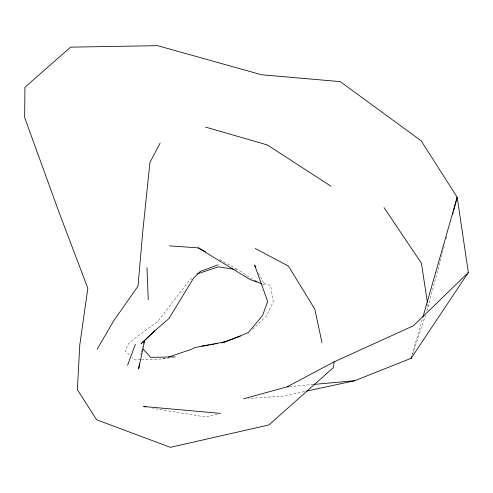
<?xml version="1.0" encoding="UTF-8"?>
<svg xmlns="http://www.w3.org/2000/svg" width="493" height="493" viewBox="0 0 493 493"><rect width="100%" height="100%" fill="white"/><g stroke="black" fill="none" stroke-linecap="round" stroke-linejoin="round"><path stroke-width="0.37" stroke-dasharray="2.46 1.85" d="M140.893 354.633L141.127 353.136M141.244 352.384L141.719 349.395M426.92 310.997L444.815 244.121M446.19 238.914L446.972 235.937M411.975 355.324L422.538 318.392M412.592 353.912L425.465 315.36M141.953 347.898L142.446 346.536M252.706 329.404L266.423 315.921L273.258 301.895L270.595 285.441L262.559 283.087M192.091 278.218L189.189 280.622L158.099 321.183L141.183 333.465L128.71 343.331L125.086 350.813L129.813 355.373M141.448 359.693L162.93 358.947L165.414 358.109M217.425 414.102L205.704 417.016L152.639 408.333M304.514 391.547L283.512 396.07L248.232 398.486M162.93 358.947L168.723 357.998M289.434 386.598L312.981 384.485M140.684 359.717L134.546 359.933L131.914 357.394M235.586 269.554L238.581 270.028L253.248 279.876M262.294 283.95L264.427 284.72L258.32 272.456M219.718 259.632L238.581 270.028M427.671 304.317L428.134 307.361"/><path stroke-width="0.74" d="M468.35 272.524L413.3 325.83L334.174 361.813L333.354 367.618L268.925 424.941L170.412 447.33L96.653 419.796L77.376 389.698L79.792 344.915L87.828 288.276L59.061 212.403L24.65 117.513L24.933 87.243L70.585 47.162L157.563 45.67L261.641 74.776L340.244 81.616L421.158 140.801L457.177 197.249L468.35 272.524L411.131 358.282L354.757 380.725L306.763 391.06M139.482 363.606L138.656 368.844L144.671 340.398L154.931 330.667L168.902 318.583L193.552 278.144L200.22 271.501L218.085 264.784M452.66 214.363L453.252 212.126M453.646 210.64L457.177 197.249L422.963 316.913M411.556 356.803L411.131 358.282L411.618 356.827M143.685 343.128L144.671 340.398L141.035 343.794L154.931 330.667M127.57 365.19L135.365 344.25M160.139 143.038L149.934 162.48L142.816 231.063L138.003 286.168L113.63 320.925L97.127 349.254M243.628 398.8L287.154 386.808L334.174 361.813M224.882 341.785L221.758 342.826L240.436 336.183M168.304 357.129L192.868 348.804L194.599 347.547L208.933 345.057M197.317 273.898L218.381 266.83L234.095 269.32M202.05 346.037L225.708 341.754L248.343 332.559L262.541 315.495L267.668 301.439L254.591 264.969L255.608 267.009M210.443 344.792L214.215 344.139M215.724 343.874L217.234 343.615M287.154 386.808L288.676 386.666M313.739 384.411L354.757 380.725M175.237 356.926L150.673 357.333L142.982 349.007M169.524 245.853L198.297 247.88L205.661 251.923M220.359 413.374L143.592 406.503L145.854 406.959M205.526 127.083L267.261 144.924L330.926 186.181M254.524 280.733L256.717 281.374M261.586 283.697L250.222 279.611L198.297 247.88M255.257 248.49L288.467 266.121L314.799 309.16L321.991 342.697M384.01 207.578L421.429 263.207L427.443 302.794M146.969 267.6L148.245 299.726"/></g></svg>
